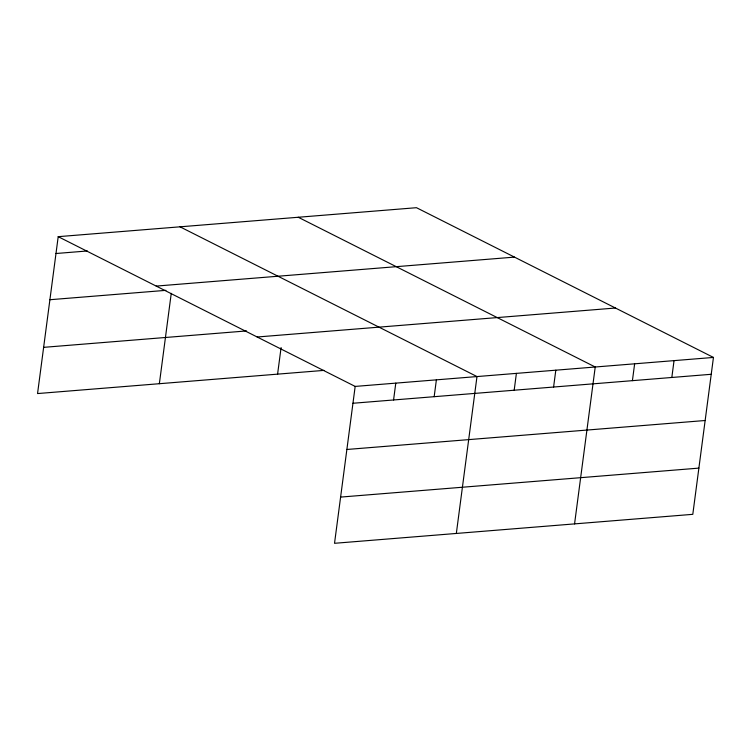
<?xml version="1.0" encoding="UTF-8"?>
<svg xmlns="http://www.w3.org/2000/svg" width="751" height="751" viewBox="0 0 751 751"><rect width="100%" height="100%" fill="white"/><g stroke="black" fill="none" stroke-linecap="round" stroke-linejoin="round"><path stroke-width="1.13" d="M58.203 236.668L355.176 386.418L334.524 543.302L692.798 514.332L713.45 357.438L416.476 207.698L58.203 236.668L37.55 393.562L323.953 370.393M159.362 383.705L171.256 293.359M277.588 374.148L281.09 347.572M393.571 399.973L395.786 383.132M434.172 396.688L436.387 379.846M456.336 533.454L476.988 376.561L180.015 226.821M514.182 390.22L516.397 373.378M553.59 387.037L555.815 370.187M574.562 523.898L595.224 367.004L298.25 217.255M632.417 380.663L634.633 363.813M671.826 377.471L674.041 360.63M55.987 253.509L87.313 250.975M156.208 286.084L514.473 257.114M49.904 299.724L165.915 290.346M43.633 347.347L246.581 330.928M257.18 337.002L615.444 308.023M355.176 386.418L713.45 357.438M352.961 403.259L711.235 374.289M346.878 449.474L705.151 420.504M340.607 497.087L698.881 468.117"/></g></svg>
